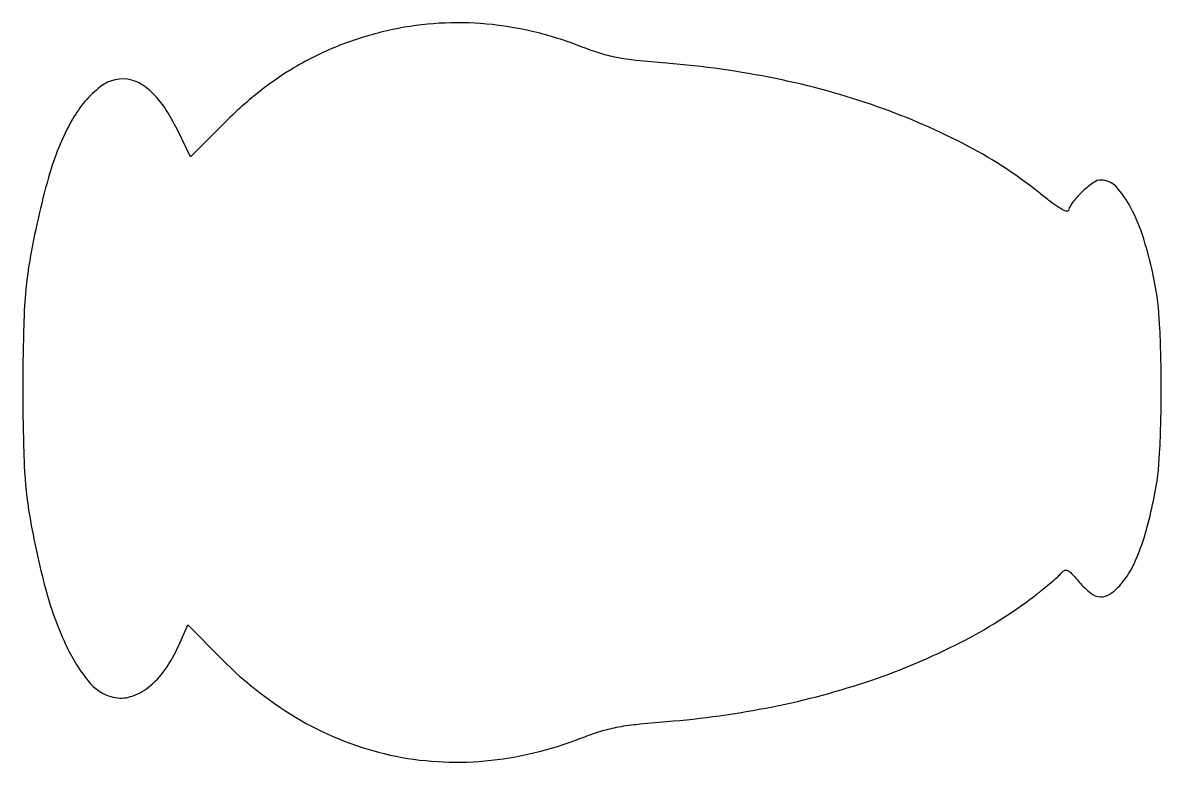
# Model space of a CAD drawing. Extents: x 1 to 304, y 0 to 197.
import ezdxf

# ---------------------------------------------------------------- set-up
doc = ezdxf.new("R2010")
doc.units = 0

msp = doc.modelspace()

# ---------------------------------------------------------------- linework, layer by layer
msp.add_lwpolyline([(99, 195.052955, 0.035594), (86.427224, 191.430093, 0.039112), (74.903135, 186.146384, 0.038313), (64.142772, 179.024539, 0.03171), (53.84913, 169.911198), (45.19826, 161.214255), (41.580826, 168.533636, 0.027456), (38.721881, 173.598083, 0.045093), (35.710414, 177.48681, 0.054843), (32.595769, 180.175624, 0.089405), (29.422928, 181.6087, 0.231019), (21.239651, 179.880173, 0.099342), (13.772288, 171.201631, 0.06025), (7.346788, 155.664296, 0.025099), (2.351992, 133.493869, 0.0329), (0.925398, 120.038282, 0.009963), (0.516094, 99.5, 0.009963), (0.925398, 78.961718, 0.0329), (2.351992, 65.506131, 0.021803), (6.551952, 46.273643, 0.043557), (11.822946, 31.636856, 0.058339), (17.885815, 21.731762, 0.166277), (24.577072, 17.3913, 0.138031), (29.229234, 17.523572, 0.091522), (33.983241, 20.030613, 0.073381), (38.398642, 24.709146, 0.048627), (42.028009, 31.155229), (44.447706, 36.637995), (53.473853, 27.50659, 0.066954), (74.583351, 11.208239, 0.076858), (98.307093, 1.996723, 0.077558), (123.524258, 0.42759, 0.069866), (149, 6.450813, -0.016943), (154.107852, 8.244952, -0.027789), (158.549974, 9.37137, -0.021779), (163.787551, 10.158807, -0.006551), (171.812025, 10.903773, 0.029281), (200.065317, 14.828096, 0.033144), (226.491726, 21.938061, 0.035346), (250.084128, 31.90582, 0.046393), (269.849234, 44.383988, 0.00581), (272.145875, 46.194089, 0.006641), (274.298613, 47.979442, 0.006056), (276.084792, 49.539012, 0.037064), (276.933419, 50.419775, -0.103161), (277.804387, 51.113323, -0.237353), (278.619671, 51.113978, -0.090302), (279.663116, 50.328305, -0.009336), (281.715937, 48.01876, 0.048518), (284.758485, 45.092657, 0.154911), (287.362186, 44.107999, 0.168102), (289.920406, 44.840626, 0.059635), (292.793893, 47.418038, 0.056694), (295.432103, 51.214809, 0.032338), (297.760531, 56.300621, 0.026642), (299.828573, 62.725226, 0.015309), (301.664078, 70.652509, 0.036906), (303.107295, 82.313512, 0.01234), (303.531534, 99.5, 0.01234), (303.107295, 116.686488, 0.036906), (301.664078, 128.347491, 0.025341), (298.89049, 139.320077, 0.047591), (295.388013, 147.759823, 0.06428), (291.493791, 153.250976, 0.209369), (287.5, 155, 0.156203), (285.548768, 154.375177, 0.032045), (282.708794, 152.060354, 0.034239), (280.113737, 149.299244, 0.091304), (278.813768, 146.941305, -0.428793), (278.281481, 146.691437, -0.038574), (276.802592, 147.402869, -0.02821), (274.703412, 148.783877, -0.010878), (271.948133, 150.922509, 0.049291), (252.100685, 164.020021, 0.036769), (228.045683, 174.512327, 0.034355), (200.904493, 181.997962, 0.03025), (171.812025, 186.096227, -0.006551), (163.787551, 186.841193, -0.021779), (158.549974, 187.62863, -0.027789), (154.107852, 188.755048, -0.016943), (149, 190.549187, 0.034158), (136.55107, 194.446293, 0.036331), (123.941328, 196.513137, 0.036933), (111.361158, 196.714452, 0.037909)], format="xyb", close=True)

doc.saveas('drawing.dxf')
